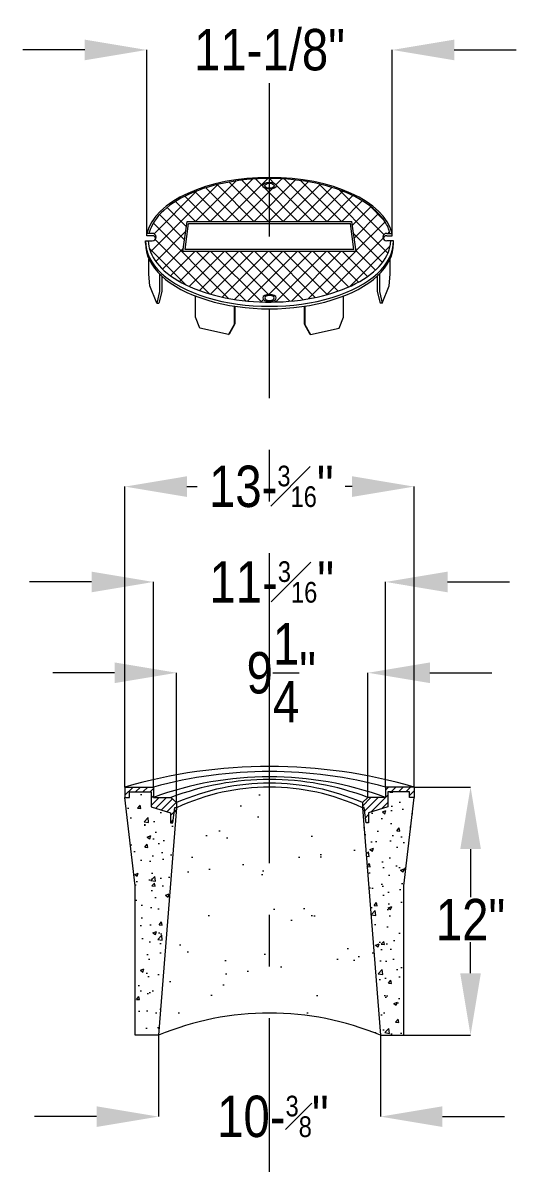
# Model space of a CAD drawing. Header units: inches. Extents: x 0 to 4744, y 0 to 4696.
# Drawn here: x 3474.7 to 3498.6, y 2517.2 to 2572.4 of the extents above; entities that cross this region are included whole.
import ezdxf

# ---------------------------------------------------------------- set-up
doc = ezdxf.new("R2010")
doc.units = ezdxf.units.IN
doc.header["$LTSCALE"] = 0.2
doc.header["$MEASUREMENT"] = 0
doc.linetypes.add('CENTER2', pattern=[1.125, 0.75, -0.125, 0.125, -0.125])
for name, color, linetype, lineweight in [('G-ANNO-DIMS', 3, 'Continuous', 20), ('G-DIMS-JOG', 6, 'Continuous', 20), ('O-CONC', 253, 'Continuous', 15), ('O-MISC', 7, 'Continuous', 15)]:
    doc.layers.add(name, color=color, linetype=linetype, lineweight=lineweight)
doc.styles.get("Standard").update_dxf_attribs({"font": 'ARIALN.TTF'})
doc.dimstyles.get("Standard").update_dxf_attribs({"dimtxt": 2, "dimasz": 3, "dimexe": 0.18, "dimexo": 0.0625, "dimgap": 0.09, "dimtad": 0, "dimtih": 1, "dimtoh": 1, "dimdec": 4, "dimzin": 0, "dimdsep": 46, "dimlunit": 4, "dimtxsty": 'Standard', "dimcen": 0.09, "dimclrd": 256, "dimclre": 256, "dimclrt": 256, "dimadec": 0, "dimazin": 0, "dimtfac": 1, "dimtdec": 4, "dimtofl": 0, "dimtmove": 0, "dimatfit": 3, "dimfxl": 1, "dimtolj": 1, "dimtzin": 0, "dimlwd": -1, "dimlwe": -1, "dimarcsym": 0})

# ---------------------------------------------------------------- blocks, each defined once
blk = doc.blocks.new('*D21')
at = {"layer": 'Defpoints', "color": 0, "transparency": 16777216}
for p in [(3493.609, 2549.928), (3479.609, 2535.393), (3493.609, 2535.393)]:
    blk.add_point(p, dxfattribs=at)
at = {"layer": 'G-ANNO-DIMS', "transparency": 16777216}
for p, q in [((3479.609, 2535.393), (3479.609, 2549.928)), ((3482.609, 2549.928), (3483.113, 2549.928)), ((3490.609, 2549.928), (3490.28, 2549.928)), ((3493.609, 2535.393), (3493.609, 2549.928))]:
    blk.add_line(p, q, dxfattribs=at)
for points in [[(3482.609, 2550.428), (3482.609, 2549.428), (3479.609, 2549.928)], [(3490.609, 2550.428), (3490.609, 2549.428), (3493.609, 2549.928)]]:
    blk.add_solid(points, dxfattribs=at)
at = {"layer": 'G-ANNO-DIMS', "transparency": 16777216, "insert": (3486.697, 2549.928), "char_height": 2, "width": 3.68349, "attachment_point": 5}
blk.add_mtext('\\A1;13-{\\H0.5x;\\S3#16;}" ', dxfattribs=at)
blk = doc.blocks.new('*D22')
at = {"layer": 'Defpoints', "color": 0, "transparency": 16777216}
for p in [(3491.378, 2540.923), (3482.109, 2534.643), (3491.378, 2534.893)]:
    blk.add_point(p, dxfattribs=at)
at = {"layer": 'G-ANNO-DIMS', "transparency": 16777216}
for p, q in [((3479.109, 2540.923), (3476.109, 2540.923)), ((3482.109, 2534.643), (3482.109, 2540.923)), ((3491.378, 2534.893), (3491.378, 2540.923)), ((3494.378, 2540.923), (3497.378, 2540.923))]:
    blk.add_line(p, q, dxfattribs=at)
for points in [[(3479.109, 2541.423), (3479.109, 2540.423), (3482.109, 2540.923)], [(3494.378, 2541.423), (3494.378, 2540.423), (3491.378, 2540.923)]]:
    blk.add_solid(points, dxfattribs=at)
at = {"layer": 'G-ANNO-DIMS', "transparency": 16777216, "insert": (3487.18, 2540.923), "char_height": 2, "attachment_point": 5}
blk.add_mtext('\\A1;9{\\H1x;\\S1/4;}"', dxfattribs=at)
blk = doc.blocks.new('*D14')
at = {"layer": 'Defpoints', "color": 0, "transparency": 16777216}
for p in [(3481.232, 2523.393), (3491.985, 2523.393), (3491.985, 2519.453)]:
    blk.add_point(p, dxfattribs=at)
at = {"layer": 'G-ANNO-DIMS', "transparency": 16777216}
for p, q in [((3481.232, 2523.393), (3481.232, 2519.453)), ((3491.985, 2523.393), (3491.985, 2519.453)), ((3478.232, 2519.453), (3475.232, 2519.453)), ((3494.985, 2519.453), (3497.985, 2519.453))]:
    blk.add_line(p, q, dxfattribs=at)
for points in [[(3478.232, 2519.953), (3478.232, 2518.953), (3481.232, 2519.453)], [(3494.985, 2519.953), (3494.985, 2518.953), (3491.985, 2519.453)]]:
    blk.add_solid(points, dxfattribs=at)
at = {"layer": 'G-ANNO-DIMS', "transparency": 16777216, "insert": (3486.774, 2519.453), "char_height": 2, "width": 8.56105, "attachment_point": 5}
blk.add_mtext('\\A1;10-{\\H0.5x;\\S3#8;}"', dxfattribs=at)
blk = doc.blocks.new('*D23')
at = {"layer": 'Defpoints', "color": 0, "transparency": 16777216}
for p in [(3492.229, 2545.316), (3480.989, 2535.393), (3492.229, 2535.393)]:
    blk.add_point(p, dxfattribs=at)
at = {"layer": 'G-ANNO-DIMS', "transparency": 16777216}
for p, q in [((3477.989, 2545.316), (3474.989, 2545.316)), ((3480.989, 2535.393), (3480.989, 2545.316)), ((3492.229, 2535.393), (3492.229, 2545.316)), ((3495.229, 2545.316), (3498.229, 2545.316))]:
    blk.add_line(p, q, dxfattribs=at)
for points in [[(3477.989, 2545.816), (3477.989, 2544.816), (3480.989, 2545.316)], [(3495.229, 2545.816), (3495.229, 2544.816), (3492.229, 2545.316)]]:
    blk.add_solid(points, dxfattribs=at)
at = {"layer": 'G-ANNO-DIMS', "transparency": 16777216, "insert": (3486.719, 2545.316), "char_height": 2, "attachment_point": 5}
blk.add_mtext('\\A1;11-{\\H0.5x;\\S3#16;}"', dxfattribs=at)
blk = doc.blocks.new('*D15')
at = {"layer": 'Defpoints', "color": 0, "transparency": 16777216}
for p in [(3493.61, 2535.393), (3493.109, 2523.393), (3496.344, 2523.393)]:
    blk.add_point(p, dxfattribs=at)
at = {"layer": 'G-ANNO-DIMS', "transparency": 16777216}
for p, q in [((3493.61, 2535.393), (3496.345, 2535.393)), ((3496.345, 2532.393), (3496.344, 2530.077)), ((3496.344, 2526.393), (3496.344, 2527.889)), ((3493.109, 2523.393), (3496.344, 2523.393))]:
    blk.add_line(p, q, dxfattribs=at)
for points in [[(3495.845, 2532.393), (3496.845, 2532.392), (3496.345, 2535.393)], [(3495.844, 2526.393), (3496.844, 2526.392), (3496.344, 2523.393)]]:
    blk.add_solid(points, dxfattribs=at)
at = {"layer": 'G-ANNO-DIMS', "transparency": 16777216, "insert": (3496.344, 2528.983), "char_height": 2, "attachment_point": 5}
blk.add_mtext('\\A1;12"', dxfattribs=at)
blk = doc.blocks.new('*D18')
at = {"layer": 'Defpoints', "color": 0, "transparency": 16777216}
for p in [(3492.556, 2571.049), (3480.661, 2562.178), (3492.556, 2562.178)]:
    blk.add_point(p, dxfattribs=at)
at = {"layer": 'G-ANNO-DIMS', "transparency": 16777216}
for p, q in [((3477.661, 2571.049), (3474.661, 2571.049)), ((3480.661, 2562.178), (3480.661, 2571.049)), ((3492.556, 2562.178), (3492.556, 2571.049)), ((3495.556, 2571.049), (3498.556, 2571.049))]:
    blk.add_line(p, q, dxfattribs=at)
for points in [[(3477.661, 2571.549), (3477.661, 2570.549), (3480.661, 2571.049)], [(3495.556, 2571.549), (3495.556, 2570.549), (3492.556, 2571.049)]]:
    blk.add_solid(points, dxfattribs=at)
at = {"layer": 'G-ANNO-DIMS', "transparency": 16777216, "insert": (3486.609, 2571.049), "char_height": 2, "attachment_point": 5}
blk.add_mtext('\\A1;11-1/8"', dxfattribs=at)

msp = doc.modelspace()

# ---------------------------------------------------------------- hatches: boundary and pattern name
at = {"layer": 'O-CONC'}
h = msp.add_hatch(dxfattribs=at)
h.set_pattern_fill('AR-CONC', color=256, scale=0.25)
h.set_pattern_definition([(50, (1410.2343, 2154.8805), (1.7931505, -0.1568803), [0.1875, -2.0625]), (355, (1410.2343, 2154.8805), (-0.3468783, 1.8804803), [0.15, -1.65]), (100.45144, (1410.3837, 2154.8674), (1.4462721, 1.7236), [0.1593505, -1.7528553]), (46.1842, (1410.2343, 2155.3805), (2.6681033, -0.4137982), [0.28125, -3.09375]), (96.63564, (1410.4566, 2155.346), (2.336655, 2.4352965), [0.239026, -2.6292844]), (351.18416, (1410.2343, 2155.3805), (2.336655, 2.4352965), [0.225, -2.475]), (21, (1410.4843, 2155.2555), (1.4922676, -1.0065472), [0.1875, -2.0625]), (326, (1410.4843, 2155.2555), (0.6082883, 1.8128751), [0.15, -1.65]), (71.451445, (1410.6086, 2155.1716), (2.100556, 0.8063279), [0.1593505, -1.7528553]), (37.5, (1410.2343, 2154.8805), (0.03039964, 0.83223463), [0, -1.63, 0, -1.675, 0, -1.65625]), (7.5, (1410.2343, 2154.8805), (0.65767384, 0.98602928), [0, -0.955, 0, -1.5925, 0, -0.63125]), (327.5, (1409.6768, 2154.8805), (1.3345561, -0.05638718), [0, -0.625, 0, -1.95, 0, -2.5875]), (317.5, (1409.4268, 2154.8805), (1.4579654, 0.25026246), [0, -0.8125, 0, -1.295, 0, -1.8375])])
h.paths.add_polyline_path([(3482.10854, 2534.39285), (3482.10854, 2534.39998), (3482.0295, 2534.39998), (3481.93185, 2533.6599), (3481.81346, 2533.65848), (3481.80768, 2534.14033), (3480.87955, 2534.44204), (3480.87955, 2535.16182), (3479.82623, 2535.16182), (3479.82623, 2534.89285), (3479.60854, 2534.89285), (3480.10854, 2530.62165), (3480.10854, 2523.39285), (3481.23201, 2523.39285)])
h.paths.add_polyline_path([(3493.60854, 2534.89285), (3493.39085, 2534.89285), (3493.39085, 2535.16182), (3492.33753, 2535.16182), (3492.33753, 2534.44204), (3491.4094, 2534.14033), (3491.40362, 2533.65848), (3491.28523, 2533.6599), (3491.18758, 2534.39998), (3491.10854, 2534.39998), (3491.10854, 2534.39285), (3491.98507, 2523.39285), (3493.10854, 2523.39285), (3493.10854, 2530.62165)])
h = msp.add_hatch(dxfattribs=at)
h.set_pattern_fill('AR-SAND', color=256, scale=2)
h.set_pattern_definition([(37.5, (1410.2343, 2154.8805), (-0.1259867, 3.8536475), [0, -3.04, 0, -3.4, 0, -3.25]), (7.5, (1410.2343, 2154.8805), (3.539553, 5.644292), [0, -1.64, 0, -2.74, 0, -1.05]), (327.5, (1407.7743, 2154.8805), (6.2282837, 0.011318), [0, -1, 0, -3.6, 0, -4.7]), (317.5, (1407.7743, 2154.8805), (6.012253, 1.755351), [0, -0.5, 0, -2.36, 0, -2.7])])
h.paths.add_polyline_path([(3481.23201, 2523.39285, -0.19918198), (3491.98507, 2523.39285), (3491.10854, 2534.39285, 0.22222222), (3482.10854, 2534.39285)])
at = {"layer": 'O-MISC'}
h = msp.add_hatch(dxfattribs=at)
h.set_pattern_fill('ANSI37', color=256, scale=4)
h.set_pattern_definition([(45, (1377.9727, 2163.23627), (-0.35355339, 0.35355339), []), (135, (1377.9727, 2163.23627), (-0.35355339, -0.35355339), [])])
h.paths.add_polyline_path([(3490.7994, 2561.30044), (3482.41777, 2561.30044), (3482.62185, 2562.75484), (3490.59532, 2562.75484)], flags=16)
h.paths.add_polyline_path([(3490.6994, 2561.40044), (3482.51777, 2561.40044), (3482.69379, 2562.65484), (3490.52338, 2562.65484)], flags=0)
edge = h.paths.add_edge_path(flags=16)
edge.add_ellipse((3486.60858, 2559.05288), major_axis=(0.32415, 0), ratio=0.51966198, start_angle=0, end_angle=360, ccw=False)
edge = h.paths.add_edge_path(flags=0)
edge.add_ellipse((3486.60858, 2559.05288), major_axis=(0.22871, 0), ratio=0.51966198, start_angle=0, end_angle=360, ccw=False)
edge = h.paths.add_edge_path(flags=16)
edge.add_ellipse((3486.60858, 2564.47983), major_axis=(0.32415, 0), ratio=0.51966198, start_angle=0, end_angle=360)
edge = h.paths.add_edge_path()
edge.add_line((3492.43994, 2562.17827), (3492.43239, 2562.21014))
edge.add_line((3492.43239, 2562.21014), (3492.42325, 2562.24515))
edge.add_line((3492.42325, 2562.24515), (3492.41327, 2562.28012))
edge.add_line((3492.41327, 2562.28012), (3492.40247, 2562.31505))
edge.add_line((3492.40247, 2562.31505), (3492.39082, 2562.34995))
edge.add_line((3492.39082, 2562.34995), (3492.37834, 2562.38481))
edge.add_line((3492.37834, 2562.38481), (3492.36503, 2562.41963))
edge.add_line((3492.36503, 2562.41963), (3492.35087, 2562.4544))
edge.add_line((3492.35087, 2562.4544), (3492.33588, 2562.48912))
edge.add_line((3492.33588, 2562.48912), (3492.32006, 2562.52379))
edge.add_line((3492.32006, 2562.52379), (3492.30339, 2562.5584))
edge.add_line((3492.30339, 2562.5584), (3492.28588, 2562.59295))
edge.add_line((3492.28588, 2562.59295), (3492.26754, 2562.62745))
edge.add_line((3492.26754, 2562.62745), (3492.24836, 2562.66187))
edge.add_line((3492.24836, 2562.66187), (3492.22833, 2562.69624))
edge.add_line((3492.22833, 2562.69624), (3492.20747, 2562.73053))
edge.add_line((3492.20747, 2562.73053), (3492.18576, 2562.76474))
edge.add_line((3492.18576, 2562.76474), (3492.1632, 2562.79886))
edge.add_line((3492.1632, 2562.79886), (3492.1398, 2562.83288))
edge.add_line((3492.1398, 2562.83288), (3492.11555, 2562.8668))
edge.add_line((3492.11555, 2562.8668), (3492.09047, 2562.9006))
edge.add_line((3492.09047, 2562.9006), (3492.06455, 2562.93428))
edge.add_line((3492.06455, 2562.93428), (3492.0378, 2562.96784))
edge.add_line((3492.0378, 2562.96784), (3492.01023, 2563.00127))
edge.add_line((3492.01023, 2563.00127), (3491.98184, 2563.03457))
edge.add_line((3491.98184, 2563.03457), (3491.95264, 2563.06772))
edge.add_line((3491.95264, 2563.06772), (3491.92263, 2563.10072))
edge.add_line((3491.92263, 2563.10072), (3491.8918, 2563.13357))
edge.add_line((3491.8918, 2563.13357), (3491.86018, 2563.16626))
edge.add_line((3491.86018, 2563.16626), (3491.82776, 2563.19878))
edge.add_line((3491.82776, 2563.19878), (3491.79455, 2563.23113))
edge.add_line((3491.79455, 2563.23113), (3491.76055, 2563.2633))
edge.add_line((3491.76055, 2563.2633), (3491.72577, 2563.29528))
edge.add_line((3491.72577, 2563.29528), (3491.69021, 2563.32708))
edge.add_line((3491.69021, 2563.32708), (3491.65387, 2563.35868))
edge.add_line((3491.65387, 2563.35868), (3491.61676, 2563.39007))
edge.add_line((3491.61676, 2563.39007), (3491.57889, 2563.42126))
edge.add_line((3491.57889, 2563.42126), (3491.54026, 2563.45223))
edge.add_line((3491.54026, 2563.45223), (3491.50087, 2563.48298))
edge.add_line((3491.50087, 2563.48298), (3491.46072, 2563.5135))
edge.add_line((3491.46072, 2563.5135), (3491.41983, 2563.5438))
edge.add_line((3491.41983, 2563.5438), (3491.3782, 2563.57385))
edge.add_line((3491.3782, 2563.57385), (3491.33583, 2563.60365))
edge.add_line((3491.33583, 2563.60365), (3491.29272, 2563.63321))
edge.add_line((3491.29272, 2563.63321), (3491.24889, 2563.66251))
edge.add_line((3491.24889, 2563.66251), (3491.20433, 2563.69154))
edge.add_line((3491.20433, 2563.69154), (3491.15905, 2563.72031))
edge.add_line((3491.15905, 2563.72031), (3491.11305, 2563.7488))
edge.add_line((3491.11305, 2563.7488), (3491.06635, 2563.777))
edge.add_line((3491.06635, 2563.777), (3491.01895, 2563.80492))
edge.add_line((3491.01895, 2563.80492), (3490.97086, 2563.83255))
edge.add_line((3490.97086, 2563.83255), (3490.9221, 2563.85988))
edge.add_line((3490.9221, 2563.85988), (3490.87267, 2563.88691))
edge.add_line((3490.87267, 2563.88691), (3490.82257, 2563.91364))
edge.add_line((3490.82257, 2563.91364), (3490.77183, 2563.94006))
edge.add_line((3490.77183, 2563.94006), (3490.72044, 2563.96617))
edge.add_line((3490.72044, 2563.96617), (3490.66842, 2563.99197))
edge.add_line((3490.66842, 2563.99197), (3490.61577, 2564.01744))
edge.add_line((3490.61577, 2564.01744), (3490.56251, 2564.04259))
edge.add_line((3490.56251, 2564.04259), (3490.50864, 2564.06741))
edge.add_line((3490.50864, 2564.06741), (3490.45417, 2564.09189))
edge.add_line((3490.45417, 2564.09189), (3490.3991, 2564.11605))
edge.add_line((3490.3991, 2564.11605), (3490.34346, 2564.13986))
edge.add_line((3490.34346, 2564.13986), (3490.28724, 2564.16332))
edge.add_line((3490.28724, 2564.16332), (3490.23045, 2564.18644))
edge.add_line((3490.23045, 2564.18644), (3490.17312, 2564.20921))
edge.add_line((3490.17312, 2564.20921), (3490.11523, 2564.23161))
edge.add_line((3490.11523, 2564.23161), (3490.0568, 2564.25366))
edge.add_line((3490.0568, 2564.25366), (3489.99785, 2564.27534))
edge.add_line((3489.99785, 2564.27534), (3489.93837, 2564.29666))
edge.add_line((3489.93837, 2564.29666), (3489.87838, 2564.3176))
edge.add_line((3489.87838, 2564.3176), (3489.81789, 2564.33816))
edge.add_line((3489.81789, 2564.33816), (3489.7569, 2564.35834))
edge.add_line((3489.7569, 2564.35834), (3489.69543, 2564.37814))
edge.add_line((3489.69543, 2564.37814), (3489.63347, 2564.39755))
edge.add_line((3489.63347, 2564.39755), (3489.57105, 2564.41656))
edge.add_line((3489.57105, 2564.41656), (3489.50817, 2564.43518))
edge.add_line((3489.50817, 2564.43518), (3489.44484, 2564.45339))
edge.add_line((3489.44484, 2564.45339), (3489.38106, 2564.4712))
edge.add_line((3489.38106, 2564.4712), (3489.31685, 2564.4886))
edge.add_line((3489.31685, 2564.4886), (3489.25222, 2564.50559))
edge.add_line((3489.25222, 2564.50559), (3489.18718, 2564.52216))
edge.add_line((3489.18718, 2564.52216), (3489.12175, 2564.53832))
edge.add_line((3489.12175, 2564.53832), (3489.05592, 2564.55406))
edge.add_line((3489.05592, 2564.55406), (3488.98971, 2564.56939))
edge.add_line((3488.98971, 2564.56939), (3488.92314, 2564.58429))
edge.add_line((3488.92314, 2564.58429), (3488.85622, 2564.59877))
edge.add_line((3488.85622, 2564.59877), (3488.78894, 2564.61283))
edge.add_line((3488.78894, 2564.61283), (3488.72133, 2564.62645))
edge.add_line((3488.72133, 2564.62645), (3488.6534, 2564.63966))
edge.add_line((3488.6534, 2564.63966), (3488.58515, 2564.65243))
edge.add_line((3488.58515, 2564.65243), (3488.51661, 2564.66477))
edge.add_line((3488.51661, 2564.66477), (3488.44776, 2564.67668))
edge.add_line((3488.44776, 2564.67668), (3488.37864, 2564.68815))
edge.add_line((3488.37864, 2564.68815), (3488.30925, 2564.69919))
edge.add_line((3488.30925, 2564.69919), (3488.23959, 2564.70978))
edge.add_line((3488.23959, 2564.70978), (3488.16969, 2564.71994))
edge.add_line((3488.16969, 2564.71994), (3488.09955, 2564.72966))
edge.add_line((3488.09955, 2564.72966), (3488.02917, 2564.73893))
edge.add_line((3488.02917, 2564.73893), (3487.95859, 2564.74776))
edge.add_line((3487.95859, 2564.74776), (3487.88779, 2564.75613))
edge.add_line((3487.88779, 2564.75613), (3487.8168, 2564.76406))
edge.add_line((3487.8168, 2564.76406), (3487.74562, 2564.77154))
edge.add_line((3487.74562, 2564.77154), (3487.67427, 2564.77857))
edge.add_line((3487.67427, 2564.77857), (3487.60275, 2564.78514))
edge.add_line((3487.60275, 2564.78514), (3487.53108, 2564.79126))
edge.add_line((3487.53108, 2564.79126), (3487.45927, 2564.79692))
edge.add_line((3487.45927, 2564.79692), (3487.38733, 2564.80211))
edge.add_line((3487.38733, 2564.80211), (3487.31526, 2564.80685))
edge.add_line((3487.31526, 2564.80685), (3487.24309, 2564.81112))
edge.add_line((3487.24309, 2564.81112), (3487.17081, 2564.81493))
edge.add_line((3487.17081, 2564.81493), (3487.09845, 2564.81827))
edge.add_line((3487.09845, 2564.81827), (3487.02601, 2564.82115))
edge.add_line((3487.02601, 2564.82115), (3486.95351, 2564.82356))
edge.add_line((3486.95351, 2564.82356), (3486.88096, 2564.82551))
edge.add_line((3486.88096, 2564.82551), (3486.80836, 2564.827))
edge.add_line((3486.80836, 2564.827), (3486.73573, 2564.82802))
edge.add_line((3486.73573, 2564.82802), (3486.66309, 2564.82858))
edge.add_line((3486.66309, 2564.82858), (3486.59044, 2564.82868))
edge.add_line((3486.59044, 2564.82868), (3486.51779, 2564.82831))
edge.add_line((3486.51779, 2564.82831), (3486.44515, 2564.82749))
edge.add_line((3486.44515, 2564.82749), (3486.37254, 2564.8262))
edge.add_line((3486.37254, 2564.8262), (3486.29996, 2564.82446))
edge.add_line((3486.29996, 2564.82446), (3486.22743, 2564.82226))
edge.add_line((3486.22743, 2564.82226), (3486.15496, 2564.8196))
edge.add_line((3486.15496, 2564.8196), (3486.08256, 2564.81648))
edge.add_line((3486.08256, 2564.81648), (3486.01024, 2564.8129))
edge.add_line((3486.01024, 2564.8129), (3485.93801, 2564.80886))
edge.add_line((3485.93801, 2564.80886), (3485.86589, 2564.80437))
edge.add_line((3485.86589, 2564.80437), (3485.79387, 2564.79943))
edge.add_line((3485.79387, 2564.79943), (3485.72199, 2564.79403))
edge.add_line((3485.72199, 2564.79403), (3485.65023, 2564.78817))
edge.add_line((3485.65023, 2564.78817), (3485.57863, 2564.78186))
edge.add_line((3485.57863, 2564.78186), (3485.50718, 2564.7751))
edge.add_line((3485.50718, 2564.7751), (3485.4359, 2564.76788))
edge.add_line((3485.4359, 2564.76788), (3485.36481, 2564.76021))
edge.add_line((3485.36481, 2564.76021), (3485.2939, 2564.75209))
edge.add_line((3485.2939, 2564.75209), (3485.22319, 2564.74352))
edge.add_line((3485.22319, 2564.74352), (3485.1527, 2564.73449))
edge.add_line((3485.1527, 2564.73449), (3485.08244, 2564.72502))
edge.add_line((3485.08244, 2564.72502), (3485.01241, 2564.7151))
edge.add_line((3485.01241, 2564.7151), (3484.94262, 2564.70473))
edge.add_line((3484.94262, 2564.70473), (3484.8731, 2564.69391))
edge.add_line((3484.8731, 2564.69391), (3484.80385, 2564.68264))
edge.add_line((3484.80385, 2564.68264), (3484.73488, 2564.67093))
edge.add_line((3484.73488, 2564.67093), (3484.66619, 2564.65878))
edge.add_line((3484.66619, 2564.65878), (3484.59781, 2564.6462))
edge.add_line((3484.59781, 2564.6462), (3484.52974, 2564.63318))
edge.add_line((3484.52974, 2564.63318), (3484.46199, 2564.61973))
edge.add_line((3484.46199, 2564.61973), (3484.39457, 2564.60586))
edge.add_line((3484.39457, 2564.60586), (3484.3275, 2564.59155))
edge.add_line((3484.3275, 2564.59155), (3484.26077, 2564.57683))
edge.add_line((3484.26077, 2564.57683), (3484.1944, 2564.56168))
edge.add_line((3484.1944, 2564.56168), (3484.1284, 2564.54612))
edge.add_line((3484.1284, 2564.54612), (3484.06279, 2564.53015))
edge.add_line((3484.06279, 2564.53015), (3483.99756, 2564.51376))
edge.add_line((3483.99756, 2564.51376), (3483.93273, 2564.49697))
edge.add_line((3483.93273, 2564.49697), (3483.86831, 2564.47977))
edge.add_line((3483.86831, 2564.47977), (3483.80432, 2564.46217))
edge.add_line((3483.80432, 2564.46217), (3483.74075, 2564.44417))
edge.add_line((3483.74075, 2564.44417), (3483.67762, 2564.42577))
edge.add_line((3483.67762, 2564.42577), (3483.61495, 2564.40698))
edge.add_line((3483.61495, 2564.40698), (3483.55273, 2564.3878))
edge.add_line((3483.55273, 2564.3878), (3483.49098, 2564.36823))
edge.add_line((3483.49098, 2564.36823), (3483.42971, 2564.34827))
edge.add_line((3483.42971, 2564.34827), (3483.36893, 2564.32793))
edge.add_line((3483.36893, 2564.32793), (3483.30866, 2564.30722))
edge.add_line((3483.30866, 2564.30722), (3483.24889, 2564.28612))
edge.add_line((3483.24889, 2564.28612), (3483.18964, 2564.26466))
edge.add_line((3483.18964, 2564.26466), (3483.13092, 2564.24282))
edge.add_line((3483.13092, 2564.24282), (3483.07273, 2564.22061))
edge.add_line((3483.07273, 2564.22061), (3483.0151, 2564.19804))
edge.add_line((3483.0151, 2564.19804), (3482.95803, 2564.17511))
edge.add_line((3482.95803, 2564.17511), (3482.90153, 2564.15182))
edge.add_line((3482.90153, 2564.15182), (3482.84561, 2564.12817))
edge.add_line((3482.84561, 2564.12817), (3482.79027, 2564.10417))
edge.add_line((3482.79027, 2564.10417), (3482.73553, 2564.07983))
edge.add_line((3482.73553, 2564.07983), (3482.6814, 2564.05515))
edge.add_line((3482.6814, 2564.05515), (3482.62787, 2564.03014))
edge.add_line((3482.62787, 2564.03014), (3482.57496, 2564.0048))
edge.add_line((3482.57496, 2564.0048), (3482.52268, 2563.97913))
edge.add_line((3482.52268, 2563.97913), (3482.47102, 2563.95314))
edge.add_line((3482.47102, 2563.95314), (3482.42001, 2563.92684))
edge.add_line((3482.42001, 2563.92684), (3482.36964, 2563.90024))
edge.add_line((3482.36964, 2563.90024), (3482.31992, 2563.87333))
edge.add_line((3482.31992, 2563.87333), (3482.27086, 2563.84612))
edge.add_line((3482.27086, 2563.84612), (3482.22246, 2563.81862))
edge.add_line((3482.22246, 2563.81862), (3482.17474, 2563.79083))
edge.add_line((3482.17474, 2563.79083), (3482.1277, 2563.76276))
edge.add_line((3482.1277, 2563.76276), (3482.08135, 2563.73441))
edge.add_line((3482.08135, 2563.73441), (3482.0357, 2563.70579))
edge.add_line((3482.0357, 2563.70579), (3481.99074, 2563.6769))
edge.add_line((3481.99074, 2563.6769), (3481.9465, 2563.64775))
edge.add_line((3481.9465, 2563.64775), (3481.90297, 2563.61834))
edge.add_line((3481.90297, 2563.61834), (3481.86016, 2563.58868))
edge.add_line((3481.86016, 2563.58868), (3481.81808, 2563.55878))
edge.add_line((3481.81808, 2563.55878), (3481.77674, 2563.52863))
edge.add_line((3481.77674, 2563.52863), (3481.73615, 2563.49825))
edge.add_line((3481.73615, 2563.49825), (3481.69631, 2563.46764))
edge.add_line((3481.69631, 2563.46764), (3481.65722, 2563.4368))
edge.add_line((3481.65722, 2563.4368), (3481.6189, 2563.40574))
edge.add_line((3481.6189, 2563.40574), (3481.58136, 2563.37446))
edge.add_line((3481.58136, 2563.37446), (3481.54459, 2563.34297))
edge.add_line((3481.54459, 2563.34297), (3481.50861, 2563.31128))
edge.add_line((3481.50861, 2563.31128), (3481.47343, 2563.27939))
edge.add_line((3481.47343, 2563.27939), (3481.43905, 2563.24732))
edge.add_line((3481.43905, 2563.24732), (3481.40548, 2563.21506))
edge.add_line((3481.40548, 2563.21506), (3481.37271, 2563.18263))
edge.add_line((3481.37271, 2563.18263), (3481.34076, 2563.15004))
edge.add_line((3481.34076, 2563.15004), (3481.30961, 2563.11728))
edge.add_line((3481.30961, 2563.11728), (3481.27928, 2563.08437))
edge.add_line((3481.27928, 2563.08437), (3481.24977, 2563.05131))
edge.add_line((3481.24977, 2563.05131), (3481.22106, 2563.0181))
edge.add_line((3481.22106, 2563.0181), (3481.19318, 2562.98476))
edge.add_line((3481.19318, 2562.98476), (3481.16611, 2562.95128))
edge.add_line((3481.16611, 2562.95128), (3481.13986, 2562.91767))
edge.add_line((3481.13986, 2562.91767), (3481.11444, 2562.88394))
edge.add_line((3481.11444, 2562.88394), (3481.08983, 2562.85009))
edge.add_line((3481.08983, 2562.85009), (3481.06606, 2562.81613))
edge.add_line((3481.06606, 2562.81613), (3481.0431, 2562.78207))
edge.add_line((3481.0431, 2562.78207), (3481.02097, 2562.74791))
edge.add_line((3481.02097, 2562.74791), (3480.99967, 2562.71365))
edge.add_line((3480.99967, 2562.71365), (3480.9792, 2562.6793))
edge.add_line((3480.9792, 2562.6793), (3480.95957, 2562.64487))
edge.add_line((3480.95957, 2562.64487), (3480.94076, 2562.61036))
edge.add_line((3480.94076, 2562.61036), (3480.92279, 2562.57578))
edge.add_line((3480.92279, 2562.57578), (3480.90565, 2562.54113))
edge.add_line((3480.90565, 2562.54113), (3480.88935, 2562.50642))
edge.add_line((3480.88935, 2562.50642), (3480.87389, 2562.47166))
edge.add_line((3480.87389, 2562.47166), (3480.85927, 2562.43684))
edge.add_line((3480.85927, 2562.43684), (3480.84548, 2562.40198))
edge.add_line((3480.84548, 2562.40198), (3480.83255, 2562.36708))
edge.add_line((3480.83255, 2562.36708), (3480.82045, 2562.33215))
edge.add_line((3480.82045, 2562.33215), (3480.8092, 2562.29719))
edge.add_line((3480.8092, 2562.29719), (3480.7988, 2562.26221))
edge.add_line((3480.7988, 2562.26221), (3480.78924, 2562.22721))
edge.add_line((3480.78924, 2562.22721), (3480.78053, 2562.1922))
edge.add_line((3480.78053, 2562.1922), (3480.77739, 2562.17827))
edge.add_line((3480.77739, 2562.17827), (3480.93192, 2562.17827))
edge.add_arc((3480.93192, 2561.9971), 0.18117, -90, 90, ccw=False)
edge.add_line((3480.93192, 2561.81593), (3480.73969, 2561.81593))
edge.add_line((3480.73969, 2561.81593), (3480.74075, 2561.77123))
edge.add_line((3480.74075, 2561.77123), (3480.74572, 2561.70109))
edge.add_line((3480.74572, 2561.70109), (3480.754, 2561.63095))
edge.add_line((3480.754, 2561.63095), (3480.76559, 2561.56085))
edge.add_line((3480.76559, 2561.56085), (3480.7805, 2561.49081))
edge.add_line((3480.7805, 2561.49081), (3480.79873, 2561.42087))
edge.add_line((3480.79873, 2561.42087), (3480.82029, 2561.35106))
edge.add_line((3480.82029, 2561.35106), (3480.84516, 2561.28141))
edge.add_line((3480.84516, 2561.28141), (3480.87336, 2561.21194))
edge.add_line((3480.87336, 2561.21194), (3480.90489, 2561.1427))
edge.add_line((3480.90489, 2561.1427), (3480.93975, 2561.07372))
edge.add_line((3480.93975, 2561.07372), (3480.97793, 2561.00502))
edge.add_line((3480.97793, 2561.00502), (3481.01945, 2560.93663))
edge.add_line((3481.01945, 2560.93663), (3481.06431, 2560.86859))
edge.add_line((3481.06431, 2560.86859), (3481.1125, 2560.80093))
edge.add_line((3481.1125, 2560.80093), (3481.16403, 2560.73368))
edge.add_line((3481.16403, 2560.73368), (3481.2189, 2560.66694))
edge.add_line((3481.2189, 2560.66694), (3481.27707, 2560.60075))
edge.add_line((3481.27707, 2560.60075), (3481.3385, 2560.53517))
edge.add_line((3481.3385, 2560.53517), (3481.40313, 2560.47024))
edge.add_line((3481.40313, 2560.47024), (3481.47094, 2560.40601))
edge.add_line((3481.47094, 2560.40601), (3481.54187, 2560.34253))
edge.add_line((3481.54187, 2560.34253), (3481.61588, 2560.27985))
edge.add_line((3481.61588, 2560.27985), (3481.69293, 2560.218))
edge.add_line((3481.69293, 2560.218), (3481.77298, 2560.15704))
edge.add_line((3481.77298, 2560.15704), (3481.85597, 2560.09701))
edge.add_line((3481.85597, 2560.09701), (3481.94187, 2560.03796))
edge.add_line((3481.94187, 2560.03796), (3482.03064, 2559.97993))
edge.add_line((3482.03064, 2559.97993), (3482.12223, 2559.92298))
edge.add_line((3482.12223, 2559.92298), (3482.21659, 2559.86715))
edge.add_line((3482.21659, 2559.86715), (3482.31369, 2559.81247))
edge.add_line((3482.31369, 2559.81247), (3482.41347, 2559.75901))
edge.add_line((3482.41347, 2559.75901), (3482.51586, 2559.7068))
edge.add_line((3482.51586, 2559.7068), (3482.62079, 2559.65588))
edge.add_line((3482.62079, 2559.65588), (3482.72817, 2559.60626))
edge.add_line((3482.72817, 2559.60626), (3482.83794, 2559.55798))
edge.add_line((3482.83794, 2559.55798), (3482.95003, 2559.51107))
edge.add_line((3482.95003, 2559.51107), (3483.06436, 2559.46556))
edge.add_line((3483.06436, 2559.46556), (3483.18086, 2559.42147))
edge.add_line((3483.18086, 2559.42147), (3483.29945, 2559.37884))
edge.add_line((3483.29945, 2559.37884), (3483.42007, 2559.3377))
edge.add_line((3483.42007, 2559.3377), (3483.54264, 2559.29807))
edge.add_line((3483.54264, 2559.29807), (3483.66708, 2559.25999))
edge.add_line((3483.66708, 2559.25999), (3483.79333, 2559.22347))
edge.add_line((3483.79333, 2559.22347), (3483.92131, 2559.18856))
edge.add_line((3483.92131, 2559.18856), (3484.05095, 2559.15528))
edge.add_line((3484.05095, 2559.15528), (3484.18217, 2559.12367))
edge.add_line((3484.18217, 2559.12367), (3484.31491, 2559.09374))
edge.add_line((3484.31491, 2559.09374), (3484.44905, 2559.06551))
edge.add_line((3484.44905, 2559.06551), (3484.58453, 2559.039))
edge.add_line((3484.58453, 2559.039), (3484.72125, 2559.01421))
edge.add_line((3484.72125, 2559.01421), (3484.85912, 2558.99116))
edge.add_line((3484.85912, 2558.99116), (3484.99806, 2558.96986))
edge.add_line((3484.99806, 2558.96986), (3485.13799, 2558.95031))
edge.add_line((3485.13799, 2558.95031), (3485.27881, 2558.93254))
edge.add_line((3485.27881, 2558.93254), (3485.42045, 2558.91654))
edge.add_line((3485.42045, 2558.91654), (3485.56281, 2558.90234))
edge.add_line((3485.56281, 2558.90234), (3485.7058, 2558.88993))
edge.add_line((3485.7058, 2558.88993), (3485.84935, 2558.87934))
edge.add_line((3485.84935, 2558.87934), (3485.99336, 2558.87057))
edge.add_line((3485.99336, 2558.87057), (3486.13775, 2558.86364))
edge.add_line((3486.13775, 2558.86364), (3486.28244, 2558.85855))
edge.add_line((3486.28244, 2558.85855), (3486.42733, 2558.85532))
edge.add_line((3486.42733, 2558.85532), (3486.57232, 2558.85395))
edge.add_line((3486.57232, 2558.85395), (3486.71734, 2558.85444))
edge.add_line((3486.71734, 2558.85444), (3486.86229, 2558.85678))
edge.add_line((3486.86229, 2558.85678), (3487.00708, 2558.86096))
edge.add_line((3487.00708, 2558.86096), (3487.15163, 2558.86697))
edge.add_line((3487.15163, 2558.86697), (3487.29585, 2558.87481))
edge.add_line((3487.29585, 2558.87481), (3487.43965, 2558.88447))
edge.add_line((3487.43965, 2558.88447), (3487.58294, 2558.89594))
edge.add_line((3487.58294, 2558.89594), (3487.72564, 2558.90922))
edge.add_line((3487.72564, 2558.90922), (3487.86766, 2558.92429))
edge.add_line((3487.86766, 2558.92429), (3488.00891, 2558.94115))
edge.add_line((3488.00891, 2558.94115), (3488.1493, 2558.95978))
edge.add_line((3488.1493, 2558.95978), (3488.28875, 2558.9802))
edge.add_line((3488.28875, 2558.9802), (3488.42717, 2559.00237))
edge.add_line((3488.42717, 2559.00237), (3488.56447, 2559.02631))
edge.add_line((3488.56447, 2559.02631), (3488.70056, 2559.05199))
edge.add_line((3488.70056, 2559.05199), (3488.83535, 2559.07941))
edge.add_line((3488.83535, 2559.07941), (3488.96877, 2559.10854))
edge.add_line((3488.96877, 2559.10854), (3489.10073, 2559.13935))
edge.add_line((3489.10073, 2559.13935), (3489.23116, 2559.17181))
edge.add_line((3489.23116, 2559.17181), (3489.35998, 2559.20591))
edge.add_line((3489.35998, 2559.20591), (3489.48712, 2559.24161))
edge.add_line((3489.48712, 2559.24161), (3489.6125, 2559.27889))
edge.add_line((3489.6125, 2559.27889), (3489.73605, 2559.31772))
edge.add_line((3489.73605, 2559.31772), (3489.85768, 2559.35808))
edge.add_line((3489.85768, 2559.35808), (3489.97733, 2559.39994))
edge.add_line((3489.97733, 2559.39994), (3490.09491, 2559.44327))
edge.add_line((3490.09491, 2559.44327), (3490.21035, 2559.48805))
edge.add_line((3490.21035, 2559.48805), (3490.32358, 2559.53426))
edge.add_line((3490.32358, 2559.53426), (3490.43451, 2559.58186))
edge.add_line((3490.43451, 2559.58186), (3490.54308, 2559.63083))
edge.add_line((3490.54308, 2559.63083), (3490.64919, 2559.68114))
edge.add_line((3490.64919, 2559.68114), (3490.75279, 2559.73276))
edge.add_line((3490.75279, 2559.73276), (3490.85381, 2559.78564))
edge.add_line((3490.85381, 2559.78564), (3490.9522, 2559.83974))
edge.add_line((3490.9522, 2559.83974), (3491.04793, 2559.89501))
edge.add_line((3491.04793, 2559.89501), (3491.14093, 2559.95141))
edge.add_line((3491.14093, 2559.95141), (3491.23115, 2560.00889))
edge.add_line((3491.23115, 2560.00889), (3491.31855, 2560.06742))
edge.add_line((3491.31855, 2560.06742), (3491.40307, 2560.12694))
edge.add_line((3491.40307, 2560.12694), (3491.48466, 2560.18742))
edge.add_line((3491.48466, 2560.18742), (3491.56328, 2560.2488))
edge.add_line((3491.56328, 2560.2488), (3491.63887, 2560.31106))
edge.add_line((3491.63887, 2560.31106), (3491.71138, 2560.37413))
edge.add_line((3491.71138, 2560.37413), (3491.78076, 2560.43798))
edge.add_line((3491.78076, 2560.43798), (3491.84697, 2560.50256))
edge.add_line((3491.84697, 2560.50256), (3491.90994, 2560.56784))
edge.add_line((3491.90994, 2560.56784), (3491.96964, 2560.63373))
edge.add_line((3491.96964, 2560.63373), (3492.02604, 2560.70017))
edge.add_line((3492.02604, 2560.70017), (3492.07915, 2560.76712))
edge.add_line((3492.07915, 2560.76712), (3492.12895, 2560.83454))
edge.add_line((3492.12895, 2560.83454), (3492.17544, 2560.90239))
edge.add_line((3492.17544, 2560.90239), (3492.21863, 2560.97063))
edge.add_line((3492.21863, 2560.97063), (3492.2585, 2561.03923))
edge.add_line((3492.2585, 2561.03923), (3492.29506, 2561.10814))
edge.add_line((3492.29506, 2561.10814), (3492.3283, 2561.17733))
edge.add_line((3492.3283, 2561.17733), (3492.35822, 2561.24676))
edge.add_line((3492.35822, 2561.24676), (3492.38481, 2561.31638))
edge.add_line((3492.38481, 2561.31638), (3492.40808, 2561.38617))
edge.add_line((3492.40808, 2561.38617), (3492.42801, 2561.45608))
edge.add_line((3492.42801, 2561.45608), (3492.4446, 2561.52607))
edge.add_line((3492.4446, 2561.52607), (3492.45786, 2561.59611))
edge.add_line((3492.45786, 2561.59611), (3492.46777, 2561.66616))
edge.add_line((3492.46777, 2561.66616), (3492.47437, 2561.73625))
edge.add_line((3492.47437, 2561.73625), (3492.47768, 2561.80639))
edge.add_line((3492.47768, 2561.80639), (3492.47769, 2561.81593))
edge.add_line((3492.47769, 2561.81593), (3492.28525, 2561.81593))
edge.add_arc((3492.28525, 2561.9971), 0.18117, 90, 270, ccw=False)
edge.add_line((3492.28525, 2562.17827), (3492.43994, 2562.17827))
at = {"layer": 'O-MISC', "lineweight": 9}
h = msp.add_hatch(dxfattribs=at)
h.set_pattern_fill('ANSI31', color=256, scale=2)
h.set_pattern_definition([(45, (-2237.29043, 377.32165), (-0.176776695, 0.176776695), [])])
h.paths.add_polyline_path([(3482.10854, 2534.64285), (3481.83861, 2534.89285), (3480.98854, 2534.89285), (3480.98854, 2535.39285), (3479.60854, 2535.39285), (3479.60854, 2534.89285), (3479.82623, 2534.89285), (3479.82623, 2535.16182), (3480.87955, 2535.16182), (3480.87955, 2534.44204), (3481.80768, 2534.14033), (3481.81346, 2533.65848), (3481.93185, 2533.6599), (3482.0295, 2534.39998), (3482.10854, 2534.39998)])
h.paths.add_polyline_path([(3492.33753, 2535.16182), (3493.39085, 2535.16182), (3493.39085, 2534.89285), (3493.60854, 2534.89285), (3493.60854, 2535.39285), (3492.22854, 2535.39285), (3492.22854, 2534.89285), (3491.37847, 2534.89285), (3491.10854, 2534.64285), (3491.10854, 2534.39998), (3491.18758, 2534.39998), (3491.28523, 2533.6599), (3491.40362, 2533.65848), (3491.4094, 2534.14033), (3492.33753, 2534.44204)])

# ---------------------------------------------------------------- linework, layer by layer
at = {"layer": 'G-DIMS-JOG', "linetype": 'CENTER2', "ltscale": 100}
msp.add_line((3486.60854, 2562.02764), (3486.60854, 2569.43794), dxfattribs=at)
at = {"layer": 'G-DIMS-JOG', "linetype": 'CENTER2', "lineweight": 9, "ltscale": 100}
msp.add_line((3486.60854, 2509.21143), (3486.60948, 2558.52723), dxfattribs=at)
at = {"layer": 'O-CONC'}
for p, q in [((3482.10854, 2534.39285), (3481.23201, 2523.39285)), ((3491.10854, 2534.39285), (3491.98507, 2523.39285)), ((3480.10854, 2523.39285), (3480.10854, 2530.62165)), ((3493.10854, 2523.39285), (3493.10854, 2530.62165)), ((3481.23201, 2523.39285), (3480.10854, 2523.39285)), ((3491.98507, 2523.39285), (3493.10854, 2523.39285))]:
    msp.add_line(p, q, dxfattribs=at)
msp.add_arc((3486.60854, 2510.43176), 14.03199, 67.470282, 112.529718, dxfattribs=at)
at = {"layer": 'O-MISC'}
for p, q in [((3482.41777, 2561.30044), (3482.62185, 2562.75484)), ((3490.7994, 2561.30044), (3490.59532, 2562.75484)), ((3480.66117, 2562.06445), (3480.66117, 2562.17827)), ((3482.51777, 2561.40044), (3482.69379, 2562.65484)), ((3490.6994, 2561.40044), (3490.52338, 2562.65484)), ((3492.556, 2562.06445), (3492.556, 2562.17827)), ((3480.60934, 2561.70211), (3480.60934, 2561.81593)), ((3492.60783, 2561.70211), (3492.60783, 2561.81593)), ((3480.76615, 2560.19624), (3480.76615, 2560.93587)), ((3492.45093, 2560.19624), (3492.45093, 2560.93587)), ((3480.81601, 2559.63562), (3480.76615, 2560.19624)), ((3481.28435, 2560.20789), (3481.28435, 2559.37028)), ((3481.39226, 2560.10474), (3481.39226, 2559.37028)), ((3491.82482, 2560.10474), (3491.82482, 2559.37028)), ((3491.93273, 2560.20789), (3491.93273, 2559.37028)), ((3492.40107, 2559.63562), (3492.45093, 2560.19624)), ((3481.14741, 2558.7967), (3480.81601, 2559.63562)), ((3492.06967, 2558.7967), (3492.40107, 2559.63562)), ((3481.28435, 2559.37028), (3481.14741, 2558.7967)), ((3481.39226, 2559.37028), (3481.25531, 2558.7967)), ((3483.03043, 2558.12692), (3483.03043, 2559.14244)), ((3490.18665, 2558.12692), (3490.18665, 2559.14244)), ((3491.82482, 2559.37028), (3491.96177, 2558.7967)), ((3491.93273, 2559.37028), (3492.06967, 2558.7967)), ((3481.14741, 2558.7967), (3481.25531, 2558.7967)), ((3484.90501, 2558.65558), (3484.90501, 2557.77302)), ((3484.93429, 2558.65112), (3484.93429, 2557.79492)), ((3488.28279, 2558.65112), (3488.28279, 2557.79492)), ((3488.31207, 2558.65558), (3488.31207, 2557.77302)), ((3492.06967, 2558.7967), (3491.96177, 2558.7967)), ((3483.24002, 2557.59009), (3483.03043, 2558.12692)), ((3484.90501, 2557.77302), (3484.62739, 2557.27751)), ((3484.93429, 2557.79492), (3484.65667, 2557.29941)), ((3488.28279, 2557.79492), (3488.56041, 2557.29941)), ((3488.31207, 2557.77302), (3488.58969, 2557.27751)), ((3489.97706, 2557.59009), (3490.18665, 2558.12692)), ((3484.62739, 2557.27751), (3483.24002, 2557.59009)), ((3484.62739, 2557.27751), (3484.65667, 2557.29941)), ((3488.58969, 2557.27751), (3488.56041, 2557.29941)), ((3488.58969, 2557.27751), (3489.97706, 2557.59009)), ((3479.60854, 2535.39285), (3480.98854, 2535.39285)), ((3479.60854, 2535.39285), (3479.60854, 2534.89285)), ((3479.82623, 2534.89285), (3479.82623, 2535.16182)), ((3479.82623, 2535.16182), (3480.87955, 2535.16182)), ((3480.87955, 2535.16182), (3480.87955, 2534.44204)), ((3480.98854, 2535.39285), (3480.98854, 2534.89285)), ((3492.22854, 2535.39285), (3492.22854, 2534.89285)), ((3493.60854, 2535.39285), (3492.22854, 2535.39285)), ((3493.39085, 2535.16182), (3492.33753, 2535.16182)), ((3492.33753, 2535.16182), (3492.33753, 2534.44204)), ((3493.39085, 2534.89285), (3493.39085, 2535.16182)), ((3493.60854, 2535.39285), (3493.60854, 2534.89285)), ((3480.10854, 2530.62165), (3479.60854, 2534.89285)), ((3479.60854, 2534.89285), (3479.82623, 2534.89285)), ((3480.98854, 2534.89285), (3481.83861, 2534.89285)), ((3482.10854, 2534.64285), (3481.83861, 2534.89285)), ((3482.10854, 2534.64285), (3482.10854, 2534.39285)), ((3491.10854, 2534.64285), (3491.37847, 2534.89285)), ((3491.10854, 2534.64285), (3491.10854, 2534.39285)), ((3492.22854, 2534.89285), (3491.37847, 2534.89285)), ((3493.10854, 2530.62165), (3493.60854, 2534.89285)), ((3493.60854, 2534.89285), (3493.39085, 2534.89285)), ((3480.87955, 2534.44204), (3481.80768, 2534.14033)), ((3481.80768, 2534.14033), (3481.81346, 2533.65848)), ((3481.93185, 2533.6599), (3482.0295, 2534.39998)), ((3482.0295, 2534.39998), (3482.10854, 2534.39998)), ((3491.18758, 2534.39998), (3491.10854, 2534.39998)), ((3491.28523, 2533.6599), (3491.18758, 2534.39998)), ((3491.4094, 2534.14033), (3491.40362, 2533.65848)), ((3492.33753, 2534.44204), (3491.4094, 2534.14033)), ((3481.81346, 2533.65848), (3481.93185, 2533.6599)), ((3491.40362, 2533.65848), (3491.28523, 2533.6599))]:
    msp.add_line(p, q, dxfattribs=at)
for points in [[(3482.62185, 2562.75484), (3490.59532, 2562.75484)], [(3480.93192, 2562.17827), (3480.66117, 2562.17827)], [(3482.69379, 2562.65484), (3490.52338, 2562.65484)], [(3492.28525, 2562.17827), (3492.556, 2562.17827)], [(3480.60934, 2561.81593), (3480.93192, 2561.81593)], [(3480.93192, 2562.06445), (3480.66117, 2562.06445)], [(3492.28525, 2562.06445), (3492.556, 2562.06445)], [(3492.60783, 2561.81593), (3492.28525, 2561.81593)], [(3490.7994, 2561.30044), (3482.41777, 2561.30044)], [(3490.6994, 2561.40044), (3482.51777, 2561.40044)]]:
    msp.add_lwpolyline(points, dxfattribs=at)
for centre, radius, start, end in [((3480.93192, 2561.9971), 0.18117, 270, 90), ((3492.28525, 2561.9971), 0.18117, 90, 270), ((3480.93192, 2561.88328), 0.18117, 18.307767, 90), ((3492.28525, 2561.88328), 0.18117, 90, 161.692233), ((3486.60854, 2511.39285), 25, 73.739795, 106.260205), ((3486.60854, 2514.71158), 21.43127, 74.797358, 105.202642), ((3486.60854, 2519.60065), 16.2922, 69.821235, 110.178765), ((3486.60854, 2522.19946), 13.56002, 69.404737, 110.595263), ((3486.60854, 2524.33584), 11.24653, 66.414098, 113.585902), ((3486.60854, 2524.76785), 10.625, 64.942385, 115.057615)]:
    msp.add_arc(centre, radius, start, end, dxfattribs=at)
for centre, start_param, end_param in [((3486.60858, 2561.76636), 9.55727386, 12.43387472), ((3486.60883, 2561.6452), 6.26493228, 9.44303098), ((3486.60858, 2561.76636), 6.26728607, 9.4406772)]:
    msp.add_ellipse(centre, major_axis=(-6, 0), ratio=0.51966198, start_param=start_param, end_param=end_param, dxfattribs=at)
for major_axis in [(0.32415, 0), (0.22871, 0)]:
    msp.add_ellipse((3486.60858, 2564.47983), major_axis=major_axis, ratio=0.51966198, dxfattribs=at)
at = {"layer": 'O-MISC', "extrusion": (0, 0, -1)}
for major_axis in [(0.32415, 0), (0.22871, 0)]:
    msp.add_ellipse((3486.60858, 2559.05288), major_axis=major_axis, ratio=0.51966198, dxfattribs=at)
at = {"layer": 'O-MISC'}
for points, knots in [([(3492.43998, 2562.17827), (3492.39672, 2562.36862), (3492.31657, 2562.55784), (3491.97315, 2563.10172), (3491.60706, 2563.44486), (3490.64097, 2564.03927), (3490.04208, 2564.29012), (3488.70221, 2564.65718), (3487.96178, 2564.77339), (3486.44989, 2564.8529), (3485.67897, 2564.81619), (3484.22135, 2564.59555), (3483.53518, 2564.41164), (3482.35047, 2563.92616), (3481.85263, 2563.6246), (3481.11907, 2562.95691), (3480.88437, 2562.5926), (3480.78487, 2562.21042), (3480.78095, 2562.19435), (3480.77729, 2562.17827)], [3.25905105, 3.25905105, 3.25905105, 3.25905105, 3.45865055, 3.45865055, 3.84294506, 3.84294506, 4.22723956, 4.22723956, 4.61153407, 4.61153407, 4.99582858, 4.99582858, 5.38012308, 5.38012308, 5.76441759, 5.76441759, 6.14871209, 6.14871209, 6.16557664, 6.16557664, 6.16557664, 6.16557664]), ([(3480.73931, 2561.81593), (3480.74545, 2561.45706), (3480.88169, 2561.09631), (3481.42303, 2560.40068), (3481.83504, 2560.06946), (3482.87899, 2559.50841), (3483.50999, 2559.27876), (3484.89563, 2558.959), (3485.64973, 2558.8689), (3487.16865, 2558.84235), (3487.93294, 2558.90591), (3489.35788, 2559.17678), (3490.01802, 2559.38407), (3491.13496, 2559.90873), (3491.59097, 2560.22603), (3492.23273, 2560.91373), (3492.41805, 2561.28165), (3492.47282, 2561.70434), (3492.47692, 2561.76013), (3492.47788, 2561.81593)], [6.29205015, 6.29205015, 6.29205015, 6.29205015, 6.66747981, 6.66747981, 7.05177432, 7.05177432, 7.43606882, 7.43606882, 7.82036333, 7.82036333, 8.20465784, 8.20465784, 8.58895234, 8.58895234, 8.97324685, 8.97324685, 9.35754135, 9.35754135, 9.41587821, 9.41587821, 9.41587821, 9.41587821])]:
    msp.add_open_spline(points, degree=3, knots=knots, dxfattribs=at)

# ---------------------------------------------------------------- dimensions: what is measured, and where the dimension line sits
at = {"layer": 'G-ANNO-DIMS'}
dim = msp.add_linear_dim(base=(3492.556, 2571.04903), p1=(3480.66117, 2562.17827), p2=(3492.556, 2562.17827), text='11-1/8"', dimstyle='Standard', override={"dimtxt": 2, "dimasz": 3, "dimexe": 0, "dimexo": 0}, dxfattribs=at)
dim.commit()
dim.dimension.update_dxf_attribs({"geometry": '*D18', "text_midpoint": (3486.60858, 2571.04903)})
for base, p1, p2, text, picture, middle in [((3493.60854, 2549.928), (3479.60854, 2535.39285), (3493.60854, 2535.39285), '13-{\\H0.5x;\\S3#16;}" ', '*D21', (3486.69669, 2549.928)), ((3492.22854, 2545.31601), (3480.98854, 2535.39285), (3492.22854, 2535.39285), '11-{\\H0.5x;\\S3#16;}"', '*D23', (3486.71869, 2545.31601)), ((3491.98507, 2519.45276), (3481.23201, 2523.39285), (3491.98507, 2523.39285), '10-{\\H0.5x;\\S3#8;}"', '*D14', (3486.77384, 2519.45276))]:
    dim = msp.add_linear_dim(base=base, p1=p1, p2=p2, text=text, dimstyle='Standard', override={"dimtxt": 2, "dimasz": 3, "dimexe": 0, "dimexo": 0}, dxfattribs=at)
    dim.commit()
    dim.dimension.update_dxf_attribs({"geometry": picture, "text_midpoint": middle, "dimtype": 160})
dim = msp.add_linear_dim(base=(3491.37847, 2540.92328), p1=(3482.10854, 2534.64285), p2=(3491.37847, 2534.89285), dimstyle='Standard', override={"dimtxt": 2, "dimasz": 3, "dimexe": 0, "dimexo": 0, "dimlunit": 4}, dxfattribs=at)
dim.commit()
dim.dimension.update_dxf_attribs({"geometry": '*D22', "text_midpoint": (3487.1796, 2540.92328), "dimtype": 160})
dim = msp.add_linear_dim(base=(3496.34425, 2523.39251), p1=(3493.60953, 2535.39261), p2=(3493.10913, 2523.39262), angle=89.998048, text='12"', dimstyle='Standard', override={"dimtxt": 2, "dimasz": 3, "dimexe": 0, "dimexo": 0}, dxfattribs=at)
dim.commit()
dim.dimension.update_dxf_attribs({"geometry": '*D15', "text_midpoint": (3496.34444, 2528.98284), "dimtype": 160})

doc.saveas('drawing.dxf')
